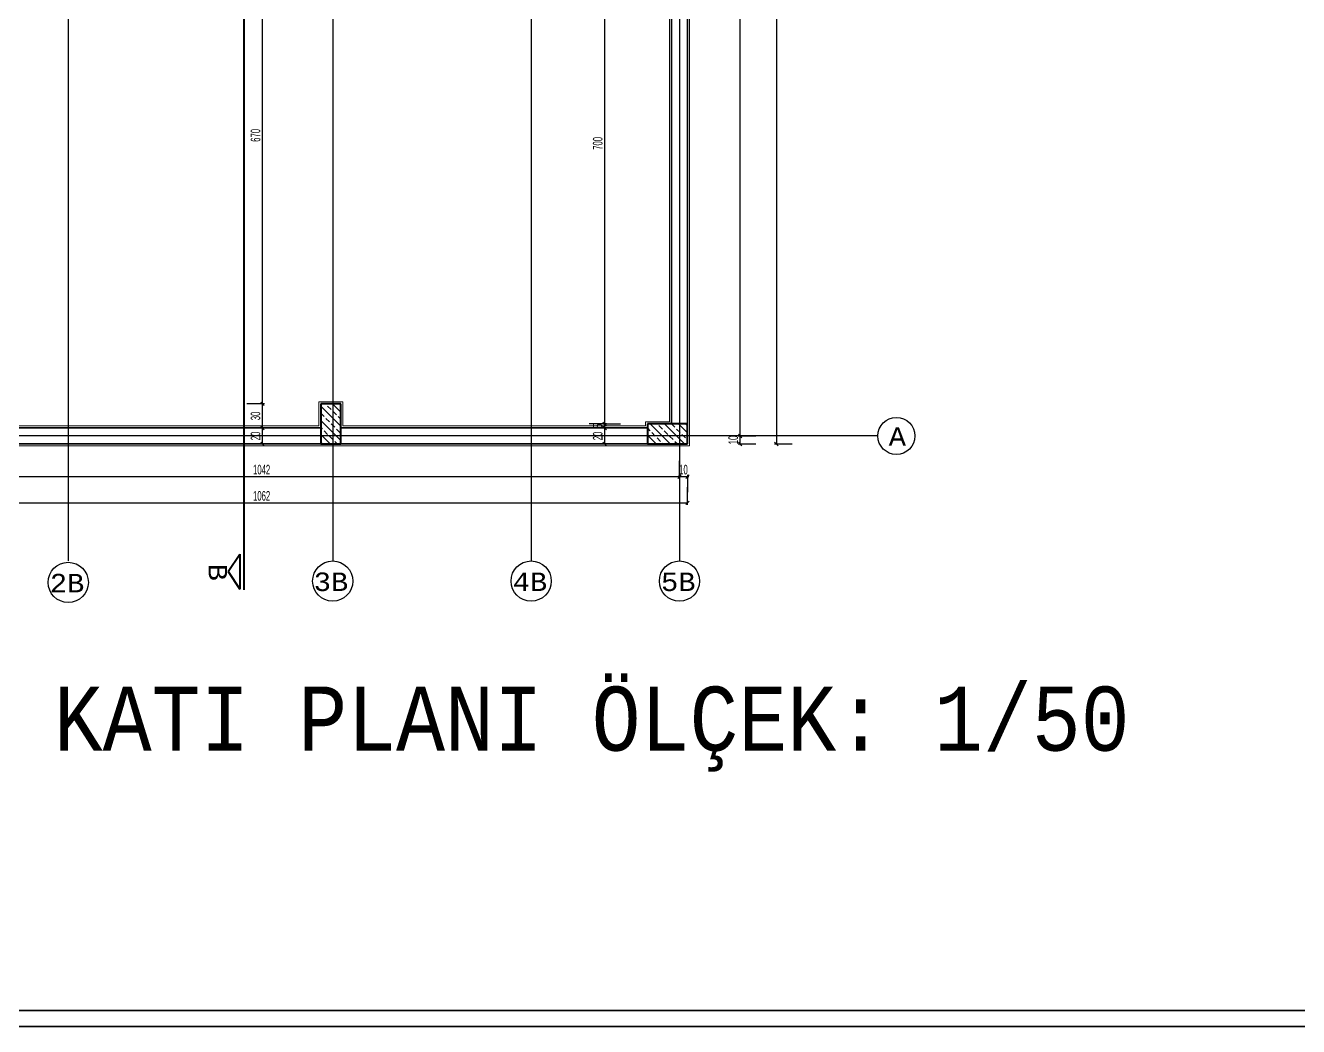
# Model space of a CAD drawing. Header units: inches. Extents: x -7543 to -822, y 102837 to 190349.
# Drawn here: x -830.4982 to -830.1806, y 102836.6651 to 102836.9148 of the extents above; entities that cross this region are included whole.
import ezdxf

# ---------------------------------------------------------------- set-up
doc = ezdxf.new("R2010")
doc.units = ezdxf.units.IN
doc.header["$MEASUREMENT"] = 0
doc.linetypes.add('DASHDOTX2', pattern=[2, 1, -0.5, 0, -0.5])
doc.linetypes.add('DASHED', pattern=[19.05, 12.7, -6.35])
doc.layers.get('Defpoints').update_dxf_attribs({"lineweight": 25})
for name, color, linetype, lineweight in [('AKS', 1, 'Continuous', 25), ('ICOL', 55, 'Continuous', 25), ('KESİT', 7, 'Continuous', 40), ('KOLON', 2, 'Continuous', 40), ('SIVA', 150, 'Continuous', 15), ('TARAMA', 8, 'Continuous', 25), ('YAZI', 7, 'Continuous', 25)]:
    doc.layers.add(name, color=color, linetype=linetype, lineweight=lineweight)
doc.layers.add('DUVAR', color=7, linetype='Continuous', lineweight=35, true_color=0xfc4642)
doc.styles.add('ISIM', font='monos.ttf', dxfattribs={"width": 1.1, "height": 200})
doc.styles.add('OLCU', font='tromand.shx', dxfattribs={"width": 0.6, "height": 12})

# ---------------------------------------------------------------- blocks, each defined once
blk = doc.blocks.new('E')
at = {"layer": 'ICOL'}
for p, q in [((0, -3), (0, 25)), ((-2.8, -2.8), (2.8, 2.8))]:
    blk.add_line(p, q, dxfattribs=at)
blk = doc.blocks.new('D')
at = {"layer": 'ICOL'}
for p, q in [((2.8, 2.8), (-2.8, -2.8)), ((0, 3), (0, -25))]:
    blk.add_line(p, q, dxfattribs=at)

msp = doc.modelspace()

# ---------------------------------------------------------------- linework, layer by layer
at = {"layer": 'AKS', "linetype": 'DASHDOTX2', "ltscale": 10}
for p, q in [((-830.48756, 102837.19993), (-830.48756, 102836.78124)), ((-830.42157, 102837.19993), (-830.42157, 102836.78124)), ((-830.37206, 102837.19993), (-830.37206, 102836.78124)), ((-830.33506, 102837.19993), (-830.33506, 102836.78124)), ((-830.28556, 102836.81243), (-830.60892, 102836.81243))]:
    msp.add_line(p, q, dxfattribs=at)
at = {"layer": 'AKS', "color": 0}
for centre, radius in [((-830.28094, 102836.81243), 0.00462), ((-830.48756, 102836.77589), 0.00502), ((-830.42157, 102836.77622), 0.00502), ((-830.37206, 102836.77622), 0.00502), ((-830.33506, 102836.77622), 0.00502)]:
    msp.add_circle(centre, radius, dxfattribs=at)
at = {"layer": 'Defpoints', "color": 6}
for p, q in [((-830.33306, 102836.81043), (-830.33306, 102837.16043)), ((-830.54556, 102836.81043), (-830.33306, 102836.81043))]:
    msp.add_line(p, q, dxfattribs=at)
at = {"layer": 'Defpoints', "color": 3}
for p, q in [((-830.33706, 102836.81543), (-830.33706, 102836.96243)), ((-830.42456, 102836.81443), (-830.42456, 102836.82043)), ((-830.42456, 102836.82043), (-830.41956, 102836.82043)), ((-830.41956, 102836.82043), (-830.41956, 102836.81443)), ((-830.53556, 102836.81443), (-830.42456, 102836.81443)), ((-830.41956, 102836.81443), (-830.34306, 102836.81443)), ((-830.34306, 102836.81443), (-830.34306, 102836.81543)), ((-830.34306, 102836.81543), (-830.33706, 102836.81543))]:
    msp.add_line(p, q, dxfattribs=at)
at = {"layer": 'DUVAR'}
for p, q in [((-830.33706, 102836.96243), (-830.33706, 102836.81543)), ((-830.33306, 102836.96243), (-830.33306, 102836.81543)), ((-830.42456, 102836.81443), (-830.53556, 102836.81443)), ((-830.34306, 102836.81443), (-830.41956, 102836.81443)), ((-830.42456, 102836.81043), (-830.53556, 102836.81043)), ((-830.34306, 102836.81043), (-830.41956, 102836.81043)), ((-837.60107, 102836.66908), (-821.99356, 102836.66908)), ((-837.60507, 102836.66508), (-821.98956, 102836.66508))]:
    msp.add_line(p, q, dxfattribs=at)
at = {"layer": 'ICOL'}
for p, q in [((-830.31087, 102837.16027), (-830.31087, 102836.81059)), ((-830.31991, 102836.81259), (-830.31991, 102837.15827)), ((-830.4391, 102836.82059), (-830.4391, 102836.95427)), ((-830.35371, 102836.81559), (-830.35371, 102836.95527)), ((-830.4391, 102836.81459), (-830.4391, 102836.82027)), ((-830.4391, 102836.81059), (-830.4391, 102836.81427)), ((-830.35371, 102836.81559), (-830.35371, 102836.81574)), ((-830.35371, 102836.81443), (-830.35371, 102836.81543)), ((-830.35371, 102836.81427), (-830.35371, 102836.81412)), ((-830.35371, 102836.81059), (-830.35371, 102836.81427)), ((-830.31991, 102836.81259), (-830.31991, 102836.81274)), ((-830.31991, 102836.81043), (-830.31991, 102836.81243)), ((-830.31991, 102836.81027), (-830.31991, 102836.81012)), ((-830.54341, 102836.80229), (-830.33522, 102836.80229)), ((-830.33522, 102836.80229), (-830.33537, 102836.80229)), ((-830.33506, 102836.80229), (-830.33306, 102836.80229)), ((-830.33291, 102836.80229), (-830.33275, 102836.80229)), ((-830.54541, 102836.79574), (-830.33322, 102836.79574))]:
    msp.add_line(p, q, dxfattribs=at)
at = {"layer": 'KESİT', "linetype": 'DASHED'}
msp.add_line((-830.44375, 102836.94921), (-830.44375, 102836.77407), dxfattribs=at)
at = {"layer": 'KESİT'}
for p, q in [((-830.44766, 102836.77859), (-830.44478, 102836.78293)), ((-830.44478, 102836.78293), (-830.44478, 102836.77424)), ((-830.44766, 102836.77859), (-830.44478, 102836.77424))]:
    msp.add_line(p, q, dxfattribs=at)
at = {"layer": 'KOLON'}
for p, q in [((-830.41956, 102836.82043), (-830.42456, 102836.82043)), ((-830.42456, 102836.82043), (-830.42456, 102836.81043)), ((-830.41956, 102836.81043), (-830.41956, 102836.82043)), ((-830.34306, 102836.81543), (-830.34306, 102836.81043)), ((-830.33306, 102836.81543), (-830.34306, 102836.81543)), ((-830.33306, 102836.81043), (-830.33306, 102836.81543)), ((-830.42456, 102836.81043), (-830.41956, 102836.81043)), ((-830.34306, 102836.81043), (-830.33306, 102836.81043))]:
    msp.add_line(p, q, dxfattribs=at)
at = {"layer": 'SIVA'}
for p, q in [((-830.33256, 102836.80993), (-830.33256, 102836.96793)), ((-830.33756, 102836.96193), (-830.33756, 102836.81593)), ((-830.42506, 102836.82093), (-830.41906, 102836.82093)), ((-830.42506, 102836.81493), (-830.42506, 102836.82093)), ((-830.41906, 102836.81493), (-830.41906, 102836.82093)), ((-830.42506, 102836.81493), (-830.53506, 102836.81493)), ((-830.34356, 102836.81493), (-830.41906, 102836.81493)), ((-830.34356, 102836.81493), (-830.34356, 102836.81593)), ((-830.33756, 102836.81593), (-830.34356, 102836.81593)), ((-830.33256, 102836.80993), (-830.54606, 102836.80993))]:
    msp.add_line(p, q, dxfattribs=at)
at = {"layer": 'TARAMA'}
for p, q in [((-830.42456, 102836.81985), (-830.41956, 102836.81485)), ((-830.42338, 102836.82043), (-830.42329, 102836.82035)), ((-830.42285, 102836.8199), (-830.42196, 102836.81902)), ((-830.42161, 102836.82043), (-830.41956, 102836.81838)), ((-830.41976, 102836.82035), (-830.41956, 102836.82015)), ((-830.42456, 102836.81808), (-830.42373, 102836.81725)), ((-830.42329, 102836.81681), (-830.42241, 102836.81593)), ((-830.42152, 102836.81858), (-830.42064, 102836.81769)), ((-830.4202, 102836.81725), (-830.41956, 102836.81662)), ((-830.42456, 102836.81631), (-830.41956, 102836.81131)), ((-830.42456, 102836.81455), (-830.42417, 102836.81416)), ((-830.42373, 102836.81372), (-830.42285, 102836.81283)), ((-830.42196, 102836.81548), (-830.42108, 102836.8146)), ((-830.42064, 102836.81416), (-830.41976, 102836.81327)), ((-830.34306, 102836.81436), (-830.34242, 102836.81372)), ((-830.34236, 102836.81543), (-830.33736, 102836.81043)), ((-830.34197, 102836.81327), (-830.34109, 102836.81239)), ((-830.34021, 102836.81504), (-830.33932, 102836.81416)), ((-830.33888, 102836.81372), (-830.338, 102836.81283)), ((-830.33883, 102836.81543), (-830.33383, 102836.81043)), ((-830.33706, 102836.81543), (-830.33623, 102836.8146)), ((-830.33579, 102836.81416), (-830.3349, 102836.81327)), ((-830.33529, 102836.81543), (-830.33306, 102836.8132)), ((-830.33352, 102836.81543), (-830.33313, 102836.81504)), ((-830.42456, 102836.81278), (-830.42222, 102836.81043)), ((-830.42417, 102836.81062), (-830.42398, 102836.81043)), ((-830.42241, 102836.81239), (-830.42152, 102836.81151)), ((-830.42108, 102836.81106), (-830.42045, 102836.81043)), ((-830.34306, 102836.81259), (-830.3409, 102836.81043)), ((-830.34306, 102836.81083), (-830.34286, 102836.81062)), ((-830.34065, 102836.81195), (-830.33976, 102836.81106)), ((-830.33932, 102836.81062), (-830.33913, 102836.81043)), ((-830.33755, 102836.81239), (-830.33667, 102836.81151)), ((-830.33623, 102836.81106), (-830.33559, 102836.81043)), ((-830.33446, 102836.81283), (-830.33358, 102836.81195)), ((-830.33313, 102836.81151), (-830.33306, 102836.81143))]:
    msp.add_line(p, q, dxfattribs=at)

# ---------------------------------------------------------------- block references
at = {"layer": 'ICOL'}
for name, p, xscale, yscale, zscale, rotation in [('D', (-830.4391, 102836.82043), 0.000155999994603917, 0.000155999994603917, 0.000155999994603917, 270), ('E', (-830.4391, 102836.82043), 0.000155999994603917, 0.000155999994603917, 0.000155999994603917, 90), ('D', (-830.4391, 102836.81443), 0.000155999994603917, 0.000155999994603917, 0.000155999994603917, 270), ('E', (-830.4391, 102836.81443), 0.000155999994603917, 0.000155999994603917, 0.000155999994603917, 90), ('D', (-830.35371, 102836.81543), 0.000155999994603917, 0.000155999994603917, 0.000155999994603917, 270), ('E', (-830.35371, 102836.81443), 0.000155999994603917, 0.000155999994603917, 0.000155999994603917, 90), ('E', (-830.35371, 102836.81543), 0.000155999994603917, 0.000155999994603917, 0.000155999994603917, 270), ('D', (-830.35371, 102836.81443), 0.000155999994603917, 0.000155999994603917, 0.000155999994603917, 90), ('D', (-830.4391, 102836.81043), 0.000155999994603917, 0.000155999994603917, 0.000155999994603917, 270), ('D', (-830.35371, 102836.81043), 0.000155999994603917, 0.000155999994603917, 0.000155999994603917, 270), ('D', (-830.31991, 102836.81243), 0.000155999994603917, 0.000155999994603917, 0.000155999994603917, 270), ('E', (-830.31991, 102836.81243), 0.000155999994603917, 0.000155999994603917, 0.000155999994603917, 270), ('D', (-830.31991, 102836.81043), 0.000155999994603917, 0.000155999994603917, 0.000155999994603917, 90), ('E', (-830.31087, 102836.81043), 0.000155999994603917, 0.000155999994603917, 0.000155999994603917, 270), ('E', (-830.33306, 102836.80229), 0.0001559999999471984, 0.0001559999999471984, 0.0001559999999471984, 180)]:
    msp.add_blockref(name, p, dxfattribs=dict(at, xscale=xscale, yscale=yscale, zscale=zscale, rotation=rotation))
at = {"layer": 'ICOL', "xscale": 0.0001559999999471984, "yscale": 0.0001559999999471984, "zscale": 0.0001559999999471984}
for name, p in [('E', (-830.33506, 102836.80229)), ('D', (-830.33506, 102836.80229)), ('E', (-830.33306, 102836.79574))]:
    msp.add_blockref(name, p, dxfattribs=at)

# ---------------------------------------------------------------- texts
at = {"layer": 'AKS', "style": 'ISIM', "width": 1.1}
for s, p in [('A', (-830.28285, 102836.80998)), ('3B', (-830.42631, 102836.77374)), ('4B', (-830.37667, 102836.77374)), ('5B', (-830.33966, 102836.77374)), ('2B', (-830.49216, 102836.7734))]:
    msp.add_text(s, height=0.00462, dxfattribs=at).set_placement(p)
msp.add_text('B', height=0.00462, rotation=270, dxfattribs=at).set_placement((-830.45254, 102836.78057))
at = {"layer": 'ICOL', "char_height": 0.0024, "attachment_point": 5, "rotation": 90, "style": 'OLCU'}
for s, insert in [('\\A1;670', (-830.44083, 102836.88743)), ('\\A1;700', (-830.35544, 102836.88543)), ('\\A1;30', (-830.44083, 102836.81743)), ('\\A1;20', (-830.44083, 102836.81243)), ('\\A1;20', (-830.35544, 102836.81243)), ('\\A1;5', (-830.35544, 102836.81493)), ('\\A1;10', (-830.32164, 102836.81143))]:
    msp.add_mtext(s, dxfattribs=dict(at, insert=insert))
at = {"layer": 'ICOL', "char_height": 0.0024, "attachment_point": 5, "style": 'OLCU'}
for s, insert in [('\\A1;1042', (-830.43931, 102836.80402)), ('\\A1;10', (-830.33406, 102836.80402)), ('\\A1;1062', (-830.43931, 102836.79747))]:
    msp.add_mtext(s, dxfattribs=dict(at, insert=insert))
at = {"layer": 'YAZI', "style": 'ISIM', "width": 0.9}
msp.add_text('B-BLOK TESİSAT KATI PLANI ÖLÇEK: 1/50', height=0.016, dxfattribs=at).set_placement((-830.67417, 102836.73391, -0.002))

doc.saveas('drawing.dxf')
